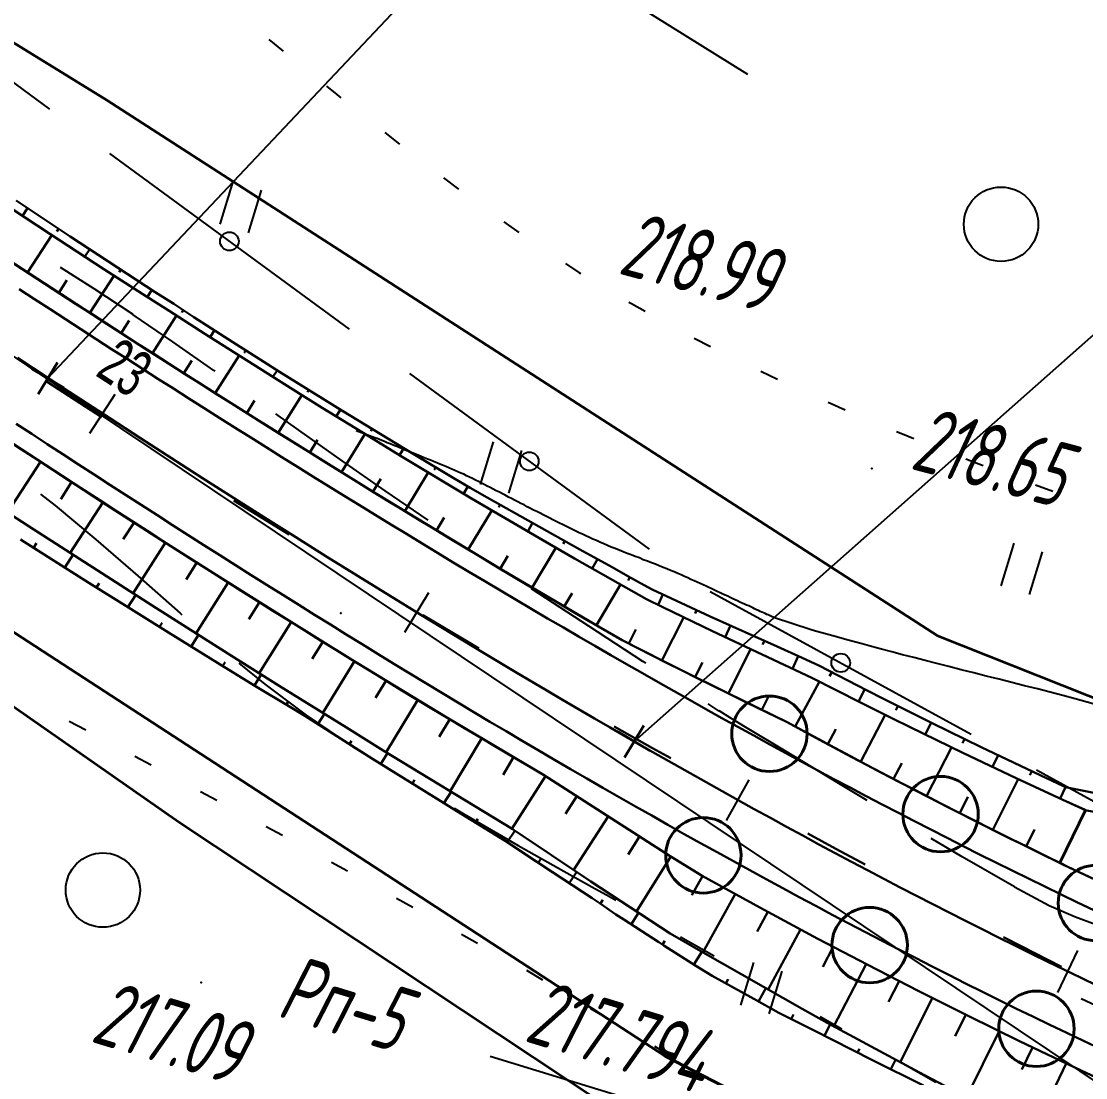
# Model space of a CAD drawing. Header units: millimetres. Extents: x -1799 to 6962, y -1020 to 4121.
# Drawn here: x 361.7 to 418.9, y 3144.7 to 3201.6 of the extents above; entities that cross this region are included whole.
import ezdxf
from ezdxf import colors
from ezdxf.entities.mleader import LeaderData, LeaderLine
from ezdxf.math import Vec2, Vec3

# ---------------------------------------------------------------- set-up
doc = ezdxf.new("R2010")
doc.units = ezdxf.units.MM
doc.linetypes.add('CONTI', pattern=[0])
doc.linetypes.add('STROT', pattern=[1.7, 0.5, -1.2])
for name, color, linetype, lineweight in [('10', 1, 'Continuous', 35), ('КОПИЯ_ОСЬ_13_ОТКОСЫ', 7, 'Continuous', 30), ('КОПИЯ_ОСЬ_ГРАНИЦЫ_ПОЛОС', 7, 'Continuous', 30), ('Огражд-перила', 1, 'ограждение2', 40), ('ОСЬ_ВЕРХ_ПОКРЫТИЯ_ГРАНИЦЫ_ПОЛОС', 7, 'Continuous', 30), ('ОСЬ_ВЕРХ_ПОКРЫТИЯ_ОСЬ', 1, 'Continuous', 30), ('Отметки', 5, 'Continuous', 30)]:
    doc.layers.add(name, color=color, linetype=linetype, lineweight=lineweight)
for name, color, linetype in [('_Ростелеком', 6, 'Continuous'), ('GOR_BDEFAULT', 212, 'CONTI'), ('NAD_MDEFAULT', 7, 'CONTI'), ('PI_OTDEFAULT', 172, 'CONTI'), ('PI_STDEFAULT', 6, 'CONTI'), ('PI_TTDEFAULT', 5, 'CONTI'), ('PLN_O', 7, 'CONTI'), ('SIT_LDEFAULT', 7, 'CONTI'), ('ZAPSKDEFAULT', 7, 'CONTI'), ('КОПИЯ_ОСЬ_ТАНГЕНСЫ', 1, 'Continuous'), ('ОСЬ_ВЕРХ_ПОКРЫТИЯ_ПИКЕТЫ', 1, 'Continuous'), ('ОСЬ_ВЕРХ_ПОКРЫТИЯ_РАЗБИВКА_КРИВ', 1, 'Continuous'), ('ОСЬ_ВЕРХ_ПОКРЫТИЯ_ТАНГЕНСЫ', 1, 'Continuous'), ('разметка', 7, 'Continuous')]:
    doc.layers.add(name, color=color, linetype=linetype)
doc.styles.add('eskd', font='spds.shx', dxfattribs={"width": 1.2, "oblique": 15})
doc.styles.get("Standard").update_dxf_attribs({"font": 'arial.ttf'})
doc.styles.add('STYLE1', font='romand.shx', dxfattribs={"width": 0.9})
doc.styles.add('ГОСТ', font='', dxfattribs={"oblique": 15, "height": 4})
doc.styles.get('ГОСТ').set_extended_font_data('GOST type A')
doc.linetypes.add('кабель_связи_проект.', pattern='A,10,-1,["/",STYLE1,S=3,R=0,X=0,Y=-1.5],-4.1', length=15.1)
doc.linetypes.add('ограждение2', pattern='A,0.25,-0.1,[132,ltypeshp.shx,S=0.1,R=0,X=-0.1,Y=0],-0.1,1', length=1.45)

# ---------------------------------------------------------------- blocks, each defined once
blk = doc.blocks.new('BL_2004')
at = {"color": 0}
blk.add_circle((0, 0), 2, dxfattribs=at)
blk = doc.blocks.new('BL_2011')
at = {"color": 0}
for p, q in [((0, 0), (0, 2.4)), ((1.6, 0), (1.6, 2.4))]:
    blk.add_line(p, q, dxfattribs=at)
blk = doc.blocks.new('7')
at = {"layer": 'Огражд-перила', "linetype": 'Continuous'}
blk.add_circle((0, 0), 2.027904030661224, dxfattribs=at)
blk = doc.blocks.new('_None')
blk = doc.blocks.new('Крест')
at = {"layer": 'Отметки'}
for points in [[(0, 1), (0, -1)], [(-1, 0), (1, 0)]]:
    blk.add_lwpolyline(points, dxfattribs=at)

msp = doc.modelspace()

# ---------------------------------------------------------------- linework, layer by layer
at = {"layer": '10'}
for points in [[(-360.3940356235744, 3343.983480735135), (-65.03403562370477, 3344.8734807348), (87.15596437670501, 3350.8734807348), (108.6359643766864, 3348.193480735098), (148.5759643766305, 3330.113480735024), (255.0959643766491, 3267.823480734986), (280.3259643766305, 3251.413480734837), (314.6459643764629, 3229.093480734539), (366.2559643763325, 3197.31348073521), (410.9159643764815, 3168.513480735396), (446.7359643763139, 3154.31348073521), (486.3459643766491, 3141.693480735098), (517.0159643765746, 3127.883480735508), (586.8459643766491, 3116.463480734651), (604.335964376407, 3112.893480735284), (723.3059643766119, 3088.593480734539), (842.1059643764256, 3064.31348073521), (1030.225964376537, 3025.883480735508), (1104.975964376537, 3010.613480735024)], [(1051.205964376519, 3001.583480734763), (974.5059643763325, 3016.913480734837), (912.2659643765746, 3029.913480734837), (802.7159643762952, 3052.773480735173), (731.245964376556, 3067.833480734763), (636.7759643763511, 3087.133480735508), (493.4559643765188, 3112.213480734651), (494.9859643763139, 3106.723480735359), (485.3159643763884, 3108.343480734539), (431.4659643762952, 3127.803480735433), (399.2859643765933, 3139.153480735061), (370.1459643764629, 3158.463480734651), (256.9559643765188, 3237.543480734726), (178.3259643766305, 3282.643480735284), (135.3159643763884, 3306.773480735173), (116.4659643762952, 3313.343480734539), (93.10596437642562, 3317.06348073521), (-267.6840356236116, 3313.81348073521), (-292.8940356235744, 3314.103480735247), (-344.7340356234254, 3319.753480734688)]]:
    msp.add_lwpolyline(points, dxfattribs=at)
at = {"layer": '_Ростелеком', "linetype": 'кабель_связи_проект.', "lineweight": 40, "ltscale": 0.25}
msp.add_lwpolyline([(-352.0277874414078, 3321.936123875354), (-297.633610854673, 3315.250894390431), (-195.8449323332079, 3318.278275068303), (-97.47882834381562, 3322.379782193725), (-4.691872364221126, 3324.984119039414), (27.73977681724682, 3325.193176728127), (61.86609928916187, 3322.861257936259), (98.78815718354053, 3316.912637230394), (116.5171747866352, 3313.688995851589), (135.6228131844637, 3307.069379623433), (148.0358726930663, 3301.674149566715), (187.1768598676226, 3282.715313869913), (226.0281582401458, 3259.144989557949), (267.5655902130038, 3231.163940126461), (320.962222384298, 3194.890487871518), (385.8027415436318, 3152.729664997582), (396.2818670327051, 3145.908782381018), (411.0999124810132, 3138.253396515188), (437.4320370437435, 3126.614063264255), (493.4811842029831, 3112.575521487196), (557.6835409831929, 3101.612633875956)], dxfattribs=at)
at = {"layer": 'GOR_BDEFAULT', "color": 212, "elevation": 218, "flags": 128}
msp.add_lwpolyline([(431.5117003764117, 3160.969216735487), (430.7317003764419, 3160.729210735683), (430.6017003764373, 3160.749215735507), (430.451700376414, 3160.76921173503), (430.3017003764489, 3160.799218735111), (430.131700376407, 3160.839211735328), (429.951700376414, 3160.889214735863), (429.7517003764024, 3160.949212734972), (429.5517003764489, 3161.01921173503), (429.3317003764187, 3161.089211735328), (429.1117003764466, 3161.169213734952), (428.8717003763977, 3161.259217735765), (428.6217003763977, 3161.359215734911), (428.3617003764466, 3161.45921473523), (428.091700376428, 3161.569214735565), (427.8117003764, 3161.689217735467), (427.521700376421, 3161.809212735307), (427.2217003764326, 3161.949212734972), (426.911700376435, 3162.079216734891), (426.591700376428, 3162.219216735487), (426.2617003764117, 3162.369217735169), (425.911700376435, 3162.51921173503), (425.5517003764489, 3162.679215735209), (425.1717003764443, 3162.839211735328), (424.771700376421, 3162.999215735507), (424.3517003764373, 3163.169213734952), (423.9217003764443, 3163.339211735328), (423.4617003764233, 3163.509217735765), (422.9917003764513, 3163.689217735467), (422.4917003764513, 3163.869217735169), (421.9617003764233, 3164.039216734854), (421.411700376435, 3164.219216735487), (420.841700376428, 3164.399216735189), (420.2417003764513, 3164.579216734891), (419.6217003763977, 3164.759217735765), (418.9917003764513, 3164.939217735467), (418.3317003764187, 3165.109215734911), (417.6717003764443, 3165.289216734854), (416.9917003764513, 3165.469216735487), (416.3117003764, 3165.649216735189), (415.6217003763977, 3165.819214735565), (414.9317003763954, 3165.999215735507), (414.2517003764024, 3166.169213734952), (413.5617003764, 3166.339211735328), (412.881700376407, 3166.509217735765), (412.2117003764233, 3166.679215735209), (411.5517003764489, 3166.849213735585), (410.9017003764257, 3167.009217735765), (410.271700376421, 3167.179215735209), (409.661700376435, 3167.339211735328), (409.0617003764, 3167.489212735009), (408.4817003764419, 3167.639214735863), (407.9217003764443, 3167.789216734854), (407.3917003764163, 3167.929215735209), (406.881700376407, 3168.069214735565), (406.3917003764163, 3168.199212734972), (405.9317003763954, 3168.329216734891), (405.5017003764024, 3168.449212734972), (405.1017003764373, 3168.559212735307), (404.7217003764326, 3168.669213734952), (404.381700376407, 3168.759217735765), (404.0817003764187, 3168.849213735585), (402.1717003764443, 3169.469216735487), (402.1117003764466, 3169.499215735507), (402.0417003764396, 3169.529213735287), (401.9717003764326, 3169.559212735307), (401.9017003764257, 3169.589211735328), (401.8317003764187, 3169.629212735606), (401.7517003764024, 3169.659211734695), (401.661700376435, 3169.699212734972), (401.5817003764187, 3169.739212735009), (401.4917003764513, 3169.779213735287), (401.4017003764257, 3169.819214735565), (401.3017003764489, 3169.869217735169), (401.201700376414, 3169.909211734695), (401.1017003764373, 3169.95921473523), (401.0017003764024, 3170.009217735765), (400.8917003764163, 3170.059212735307), (400.7817003764303, 3170.109215734911), (400.661700376435, 3170.159211734695), (400.5517003764489, 3170.20921473523), (400.4317003763954, 3170.26921173503), (400.3117003764, 3170.319214735565), (400.1817003763954, 3170.379212735606), (400.0517003764489, 3170.439217735467), (399.9217003764443, 3170.499215735507), (399.7917003764396, 3170.559212735307), (399.661700376435, 3170.629212735606), (399.521700376421, 3170.689217735467), (399.381700376407, 3170.749215735507), (399.2417003764513, 3170.819214735565), (399.091700376428, 3170.889214735863), (398.9417003764047, 3170.95921473523), (398.8017003764489, 3171.029213735287), (398.6417003764163, 3171.099213735585), (398.4917003764513, 3171.169213734952), (398.3317003764187, 3171.239212735009), (398.1717003764443, 3171.319214735565), (398.0117003764117, 3171.389214735863), (397.841700376428, 3171.469216735487), (397.6717003764443, 3171.539216734854), (397.5017003764024, 3171.619217735169), (397.3217003764094, 3171.699212734972), (397.1417003764163, 3171.779213735287), (396.9617003764233, 3171.859215734911), (396.771700376421, 3171.939217735467), (396.5817003764187, 3172.01921173503), (396.381700376407, 3172.099213735585), (396.1817003763954, 3172.179215735209), (395.9717003764326, 3172.26921173503), (395.7617003764117, 3172.349213735585), (395.5517003764489, 3172.429215735209), (395.3317003764187, 3172.51921173503), (395.1117003764466, 3172.599213735585), (394.9017003764257, 3172.689217735467), (394.6817003763954, 3172.76921173503), (394.4617003764233, 3172.859215734911), (394.2417003764513, 3172.939217735467), (394.021700376421, 3173.029213735287), (393.8117003764, 3173.109215734911), (393.6017003764373, 3173.199212734972), (393.3917003764163, 3173.279213735287), (393.1817003763954, 3173.369217735169), (392.9817003764419, 3173.449212734972), (392.7817003764303, 3173.539216734854), (392.591700376428, 3173.629212735606), (392.3917003764163, 3173.70921473523), (392.2117003764233, 3173.799218735111), (392.021700376421, 3173.879212735606), (391.841700376428, 3173.969216735487), (391.661700376435, 3174.049218735111), (391.4817003764419, 3174.139214735863), (391.3017003764489, 3174.229210735683), (391.1217003763977, 3174.309212735307), (390.951700376414, 3174.399216735189), (390.771700376421, 3174.489212735009), (390.6017003764373, 3174.569214735565), (390.4317003763954, 3174.659211734695), (390.2517003764024, 3174.749215735507), (390.0817003764187, 3174.829216734891), (389.911700376435, 3174.919213734952), (389.7317003764419, 3175.009217735765), (389.5617003764, 3175.099213735585), (389.3917003764163, 3175.189217735467), (389.2117003764233, 3175.26921173503), (389.0417003764396, 3175.359215734911), (388.8717003763977, 3175.449212734972), (388.701700376414, 3175.539216734854), (388.5317003764303, 3175.619217735169), (388.3617003764466, 3175.70921473523), (388.1917003764047, 3175.799218735111), (388.0317003764303, 3175.889214735863), (387.8617003764466, 3175.969216735487), (387.6917003764047, 3176.059212735307), (387.5317003764303, 3176.139214735863), (387.3717003763977, 3176.229210735683), (387.201700376414, 3176.309212735307), (387.0417003764396, 3176.399216735189), (386.881700376407, 3176.479210735683), (386.7217003764326, 3176.559212735307), (386.5617003764, 3176.639214735863), (386.4017003764257, 3176.719216735487), (386.2417003764513, 3176.799218735111), (386.0817003764187, 3176.879212735606), (385.9217003764443, 3176.95921473523), (385.771700376421, 3177.039216734854), (385.6117003764466, 3177.109215734911), (385.451700376414, 3177.189217735467), (385.2917003764396, 3177.259217735765), (385.131700376407, 3177.329216734891), (384.9717003764326, 3177.399216735189), (384.8117003764, 3177.469216735487), (384.6517003764257, 3177.539216734854), (384.4917003764513, 3177.609215734911), (384.3217003764094, 3177.679215735209), (384.161700376435, 3177.739212735009), (384.0017003764024, 3177.809212735307), (383.8317003764187, 3177.879212735606), (383.6717003764443, 3177.949212734972), (383.5017003764024, 3178.009217735765), (383.3317003764187, 3178.079216734891), (383.161700376435, 3178.149216735189), (383.0017003764024, 3178.219216735487), (382.8217003764094, 3178.289216734854), (382.6517003764257, 3178.359215734911), (382.4817003764419, 3178.419213734952), (382.3117003764, 3178.489212735009), (382.1417003764163, 3178.559212735307), (381.9817003764419, 3178.629212735606), (381.8117003764, 3178.699212734972), (381.6517003764257, 3178.759217735765), (381.4917003764513, 3178.829216734891), (381.341700376428, 3178.889214735863), (381.1917003764047, 3178.949212734972), (381.0517003764489, 3179.009217735765), (380.9217003764443, 3179.059212735307), (380.7917003764396, 3179.109215734911), (380.6717003764443, 3179.159211734695), (379.6717003764443, 3179.529213735287)], dxfattribs=at)
at = {"layer": 'NAD_MDEFAULT', "color": 0}
msp.add_line((386.8820173764343, 3145.902226735291), (404.4541173764246, 3140.529896735598), dxfattribs=at)
at = {"layer": 'PI_STDEFAULT', "color": 6}
msp.add_point((378.8517003764373, 3169.719216735487, 218.067), dxfattribs=at)
at = {"layer": 'PI_TTDEFAULT', "color": 5}
for p in [(391.701700376414, 3188.009217735765, 218.992), (407.411700376435, 3177.509217735765, 218.652), (371.3317003764187, 3149.859215734911, 217.087)]:
    msp.add_point(p, dxfattribs=at)
at = {"layer": 'PLN_O'}
for p, q in [((357.5317003764303, 3200.95921473523), (363.1817003763954, 3196.819214735565)), ((366.4017003764257, 3194.449212734972), (379.3017003764489, 3184.989212735009)), ((382.5317003764303, 3182.619217735169), (395.4317003763954, 3173.159211734695)), ((398.7117003764233, 3170.889214735863), (412.7517003764024, 3163.20921473523)), ((416.2617003764117, 3161.289216734854), (426.8217003764094, 3155.509217735765))]:
    msp.add_line(p, q, dxfattribs=at)
for centre in [(372.8517003764373, 3189.719216735487), (388.9817003764419, 3177.889214735863), (405.7317003764419, 3167.049218735111)]:
    msp.add_circle(centre, 0.5, dxfattribs=at)
at = {"layer": 'SIT_LDEFAULT', "color": 7}
for p, q in [((374.9717003764326, 3200.579216734891), (375.7517003764024, 3199.949212734972)), ((378.0817003764187, 3198.059212735307), (378.6217003763977, 3197.619217735169)), ((378.6217003763977, 3197.619217735169), (378.8517003764373, 3197.429215735209)), ((381.2117003764233, 3195.569214735565), (381.9917003764513, 3194.949212734972)), ((384.3717003763977, 3193.129212735606), (385.1717003764443, 3192.529213735287)), ((387.6117003764466, 3190.76921173503), (388.4217003764443, 3190.189217735467)), ((365.5717003764094, 3187.169213734952), (363.771700376421, 3188.319214735565)), ((390.9217003764443, 3188.51921173503), (391.701700376414, 3188.009217735765)), ((391.701700376414, 3188.009217735765), (391.7517003764024, 3187.979210735683)), ((367.6717003764443, 3185.779213735287), (365.5717003764094, 3187.169213734952)), ((394.3317003764187, 3186.449212734972), (394.4717003764326, 3186.369217735169)), ((394.4717003764326, 3186.369217735169), (395.2117003764233, 3185.969216735487)), ((369.8017003764489, 3184.309212735307), (367.6717003764443, 3185.76921173503)), ((372.0117003764117, 3182.779213735287), (369.8017003764489, 3184.319214735565)), ((397.841700376428, 3184.51921173503), (398.7317003764419, 3184.059212735307)), ((372.0817003764187, 3182.739212735009), (372.0117003764117, 3182.789216734854)), ((401.4317003763954, 3182.739212735009), (402.3317003764187, 3182.309212735307)), ((405.0617003764, 3181.069214735565), (405.9717003764326, 3180.659211734695)), ((376.591700376428, 3179.559212735307), (375.3517003764373, 3180.439217735467)), ((378.911700376435, 3177.919213734952), (376.591700376428, 3179.559212735307)), ((408.7317003764419, 3179.489212735009), (409.0517003764489, 3179.359215734911)), ((409.0517003764489, 3179.359215734911), (409.661700376435, 3179.119217735169)), ((381.2317003764419, 3176.309212735307), (378.911700376435, 3177.919213734952)), ((412.451700376414, 3178.01921173503), (413.3917003764163, 3177.669213734952)), ((383.5417003764396, 3174.729210735683), (381.2317003764419, 3176.309212735307)), ((416.201700376414, 3176.629212735606), (417.1417003764163, 3176.289216734854)), ((362.6917003764047, 3176.119217735169), (363.4817003764419, 3175.509217735765)), ((363.4817003764419, 3175.509217735765), (365.6717003764443, 3173.679215735209)), ((365.6717003764443, 3173.679215735209), (367.9217003764443, 3171.729210735683)), ((367.9217003764443, 3171.729210735683), (370.201700376414, 3169.729210735683)), ((392.1917003764047, 3169.01921173503), (389.1017003764373, 3171.029213735287)), ((370.201700376414, 3169.729210735683), (370.3017003764489, 3169.639214735863)), ((395.091700376428, 3167.129212735606), (392.1917003764047, 3169.01921173503)), ((373.3517003764373, 3167.039216734854), (374.7517003764024, 3165.899216735189)), ((395.2517003764024, 3167.029213735287), (395.091700376428, 3167.129212735606)), ((374.7517003764024, 3165.899216735189), (376.9717003764326, 3164.229210735683)), ((399.201700376414, 3164.45921473523), (398.6017003764373, 3164.849213735585)), ((376.9717003764326, 3164.229210735683), (379.4717003764326, 3162.549218735111)), ((399.8217003764094, 3164.069214735565), (399.201700376414, 3164.469216735487)), ((364.2417003764513, 3163.919213734952), (365.1217003763977, 3163.449212734972)), ((400.6117003764466, 3163.589211735328), (399.8217003764094, 3164.069214735565)), ((402.701700376414, 3162.329216734891), (400.6117003764466, 3163.589211735328)), ((379.4717003764326, 3162.549218735111), (381.5017003764024, 3161.289216734854)), ((367.771700376421, 3162.039216734854), (368.6517003764257, 3161.569214735565)), ((405.631700376407, 3160.559212735307), (402.701700376414, 3162.329216734891)), ((371.3017003764489, 3160.139214735863), (372.1817003763954, 3159.669213734952)), ((407.1517003764257, 3159.649216735189), (405.631700376407, 3160.559212735307)), ((384.9417003764047, 3159.229210735683), (385.4817003764419, 3158.909211734695)), ((385.4817003764419, 3158.909211734695), (388.381700376407, 3157.229210735683)), ((374.8217003764094, 3158.249215735507), (375.701700376414, 3157.779213735287)), ((412.2617003764117, 3156.619217735169), (410.591700376428, 3157.609215734911)), ((388.381700376407, 3157.229210735683), (390.8317003764187, 3155.849213735585)), ((378.341700376428, 3156.339211735328), (379.2117003764233, 3155.859215734911)), ((415.0717003764094, 3154.999215735507), (412.2617003764117, 3156.619217735169)), ((390.8317003764187, 3155.849213735585), (392.5117003764117, 3154.909211734695)), ((416.9417003764047, 3153.989212735009), (415.0717003764094, 3154.989212735009)), ((381.841700376428, 3154.399216735189), (382.7117003764233, 3153.919213734952)), ((392.5117003764117, 3154.909211734695), (393.1417003764163, 3154.569214735565)), ((393.1417003764163, 3154.569214735565), (393.631700376407, 3154.289216734854)), ((418.3617003764466, 3153.369217735169), (416.9417003764047, 3153.989212735009)), ((419.4217003764443, 3152.989212735009), (418.3617003764466, 3153.369217735169)), ((385.3317003764187, 3152.45921473523), (386.201700376414, 3151.979210735683)), ((397.1117003764466, 3152.319214735565), (398.9217003764443, 3151.289216734854)), ((388.8317003764187, 3150.51921173503), (389.6917003764047, 3150.009217735765)), ((392.271700376421, 3148.469216735487), (393.131700376407, 3147.95921473523)), ((404.6217003763977, 3148.039216734854), (405.7917003764396, 3147.369217735169)), ((395.7117003764233, 3146.429215735209), (396.5717003764094, 3145.919213734952)), ((409.271700376421, 3145.399216735189), (410.8517003764373, 3144.499215735507))]:
    msp.add_line(p, q, dxfattribs=at)
at = {"layer": 'КОПИЯ_ОСЬ_13_ОТКОСЫ'}
msp.add_line((417.525533469141, 3156.290404876147), (418.9055699351102, 3159.122370983859), dxfattribs=at)
for points in [[(242.0247190635801, 3258.570442803589), (349.8722532432676, 3186.327217705933), (356.1325071495176, 3182.168160088745), (360.3207395713926, 3179.409554131714), (363.8502805870176, 3177.104378350464), (366.2098997276426, 3175.575020440308), (369.1676633995176, 3173.672859795776), (372.1349485557676, 3171.782539971558), (375.7543333213926, 3169.505623467651), (379.3869016807676, 3167.250008233276), (384.5494993370176, 3164.108894952026), (389.7523801963926, 3161.024422295776), (394.8510130088926, 3157.742989190308), (396.5624387901426, 3156.663826592651), (398.2799680870176, 3155.592415459839), (401.3856809776426, 3153.89057219812), (404.5065305870176, 3152.216866143433), (407.1974485557676, 3150.805000909058), (409.9003294151426, 3149.416390069214), (412.6183469932676, 3148.050606377808), (415.3488157432676, 3146.710152276245), (418.6686399620176, 3145.125191338745), (422.0065305870176, 3143.578194268433)], [(240.3343621264303, 3256.047322677833), (331.0040398608053, 3195.00993864463), (339.2824822436178, 3189.40007536338), (345.2385369311178, 3185.341603683692), (351.7843132983053, 3181.055867599708), (355.5749627123678, 3178.591725754005), (362.0847283373678, 3174.388966964942), (368.7038689623678, 3170.140950607521), (372.9646111498678, 3167.429616379005), (375.5341912279928, 3165.817525314552), (379.1425896654928, 3163.570332931739), (381.1248894701803, 3162.345784591896), (388.0562859545553, 3158.122792648536), (392.2970086108053, 3155.28825895713), (396.5604363451803, 3152.487813400489), (398.3280144701803, 3151.466634201271), (403.6632195483053, 3148.441701339942), (405.0062371264303, 3147.697560714942), (409.9654656420553, 3145.017812179786), (411.3277703295553, 3144.301198410255), (414.2474480639303, 3142.791768478614), (416.4135857592428, 3140.636037277442), (420.3434322625199, 3136.489652616357), (420.3434322625199, 3136.489652616357)], [(240.3344114463926, 3256.04731047937), (331.0040891807676, 3195.009956963745), (339.2824094932676, 3189.400093682495), (345.2384641807676, 3185.341622002808), (351.7843626182676, 3181.055855401245), (355.5748899620176, 3178.59174407312), (362.0846555870176, 3174.388985284058), (368.7037962120176, 3170.140938409058), (372.9645383995176, 3167.429573662964), (375.5341184776426, 3165.817513116089), (379.1427610557676, 3163.570320733276), (381.1249387901426, 3162.345772393433), (388.0563352745176, 3158.122749932495), (392.2970579307676, 3155.288277276245), (396.5604856651426, 3152.487801202026), (398.3280637901426, 3151.466622002808), (403.6632688682676, 3148.441658623901), (405.0062864463926, 3147.697579034058), (409.9655149620176, 3145.017830498901), (411.3278196495176, 3144.301155694214), (414.2474973838926, 3142.791756280151), (416.4135130088926, 3140.636055596558), (416.4153530035201, 3140.634278523189)], [(357.7714424303067, 3193.677801121411), (363.1862373521817, 3190.128118504223), (366.1054268053067, 3188.229986180005), (368.1945381334317, 3186.883977879223), (369.6173896959317, 3185.973333347973), (371.5387764146817, 3184.738470066723), (376.1496162584317, 3181.820440281567), (377.8322334459317, 3180.77222250813), (380.3629951646817, 3179.214727390942), (382.0529365709317, 3178.18335532063), (385.8664131334317, 3175.893438328442), (389.7038154771817, 3173.644475926098), (391.4154853990567, 3172.661260594067), (395.2819404771817, 3170.483831394848), (396.1674385240567, 3170.047307957348), (398.8278389146817, 3168.757268894848), (401.4994697740567, 3167.491094578442), (404.1825752428067, 3166.248968113598), (405.4916572740567, 3165.577276219067), (406.8031807115567, 3164.911931980786), (408.5565986803067, 3164.036931980786), (409.4347725084317, 3163.603216160473), (412.2934150865567, 3162.215032566723), (415.1642646959317, 3160.85181235188), (417.6698799303067, 3159.689092625317), (418.8837151987045, 3159.138000101236)], [(357.7714828416738, 3193.677830136766), (363.1861556932363, 3190.128117002), (366.1053451463613, 3188.229954160203), (368.1945785447988, 3186.883976377), (369.6173080369863, 3185.973362363328), (371.5388168260488, 3184.738499082078), (376.1496566697988, 3181.820408261766), (377.8322738572988, 3180.772221005906), (380.3630355760488, 3179.214756406297), (382.0529769822988, 3178.183353818406), (385.8663314744863, 3175.893467343797), (389.7038558885488, 3173.644474423875), (391.4155258104238, 3172.661289609422), (395.2818588182363, 3170.483829892625), (396.1674789354238, 3170.047275937547), (398.8277572557363, 3168.757236875047), (401.4995101854238, 3167.491093076219), (404.1824935838613, 3166.248936093797), (405.4916976854238, 3165.577274716844), (406.8032211229238, 3164.911899960985), (408.5566390916738, 3164.036899960985), (409.4346908494863, 3163.603184140672), (412.2935775682363, 3162.2150310645), (415.1643051072988, 3160.851810849656), (417.6697982713613, 3159.689060605516), (418.9273666307363, 3159.118168271531)], [(361.3779281541738, 3191.905399716844), (364.2824691697988, 3189.983341611375), (368.8574203416738, 3186.99075738286), (369.8636459276113, 3186.352299130906), (370.9449447557363, 3185.647800839891), (373.0277084276113, 3184.300358212938), (374.6983627244863, 3183.231327451219), (375.5374740526113, 3182.703617490281), (378.9072250291738, 3180.622898496141), (382.2884506151113, 3178.560978330125), (383.9810775682363, 3177.538700498094), (384.8863510057363, 3176.998997128953), (385.7965072557363, 3176.467411435594), (386.7114242479238, 3175.944065488328), (391.7036117479238, 3173.143833554735), (393.4299301072988, 3172.192356503953), (394.2890609666738, 3171.710880673875), (395.1503890916738, 3171.233951962938), (395.5841049119863, 3171.000950253953), (398.7176498338613, 3169.551273740281), (402.3153060838613, 3167.933109677781), (403.6544174119863, 3167.316715634813), (404.5487045213613, 3166.910282529344), (407.1572250291738, 3165.562870419969), (408.0280746385488, 3165.117985166063), (410.6474594041738, 3163.80569878911), (413.2791732713613, 3162.518284238328), (416.7994369432363, 3160.843235410203), (417.6820053026113, 3160.43216363286), (417.8113458517855, 3160.372732248542)], [(361.9998763963613, 3191.493778623094), (361.7285140916738, 3191.083713925828)], [(361.9972725084317, 3188.042058933911), (363.3026924303067, 3190.052373875317)], [(363.6678451463613, 3190.390079892625), (363.5773910447988, 3190.253391660203)], [(360.1933174303067, 3189.213445652661), (364.7919502428067, 3186.227239597973), (368.3100166490567, 3183.962957371411), (371.9196357896817, 3181.662176121411), (374.0221748521817, 3180.333562840161), (380.3502998521817, 3176.391546238598), (383.9523506334317, 3174.194829930005), (387.5675850084317, 3172.019597996411), (392.6960029771817, 3169.005071629223), (393.9828682115567, 3168.261663426098), (396.1950264146817, 3167.140813816723), (400.6325264146817, 3164.938543308911), (402.8588447740567, 3163.859075535473), (404.5949287584317, 3162.917974461255), (406.3358955553067, 3161.98706625813), (410.2670478990567, 3159.926397312817), (412.0216865709317, 3159.027349461255), (412.9003486803067, 3158.581548680005), (414.6615791490567, 3157.698431004223), (415.5439033678067, 3157.260686863598), (416.8695869615567, 3156.610052097973), (417.525533469141, 3156.290404876147)], [(365.3393539354238, 3189.291996396531), (365.0805648729238, 3188.896305478563)], [(367.0130599901113, 3188.197147763719), (366.9268783494863, 3188.065250791063)], [(363.6745186021817, 3186.952825535473), (364.1098213365567, 3187.622930515942)], [(365.3534736803067, 3185.865850437817), (366.6493721178067, 3187.879461277661)], [(368.6868881151113, 3187.102329648485), (368.4409164354238, 3186.726353085985)], [(370.3701156541738, 3186.022343076219), (370.2883285447988, 3185.896854794969)], [(367.0351143053067, 3184.78345297688), (367.4672432115567, 3185.454656590161)], [(368.7182197740567, 3183.70288657063), (370.0060615709317, 3185.723455418286)], [(372.0480941697988, 3184.93411675786), (371.8104232713613, 3184.566624082078)], [(373.7296127244863, 3183.851231015672), (373.6509994432363, 3183.728336728563)], [(370.4047432115567, 3182.627874363598), (370.8339424303067, 3183.301397312817)], [(372.0915107896817, 3181.553533543286), (373.3712959459317, 3183.578741062817)], [(375.4178451463613, 3182.778873837938), (375.1950668260488, 3182.424595273485)], [(375.4789619615567, 3179.426153172192), (376.7409248521817, 3181.452032078442)], [(377.1174301072988, 3181.724766171922), (377.0441879197988, 3181.606083310594)], [(373.7824287584317, 3180.485174168286), (374.2089424303067, 3181.160222996411)], [(378.8205551072988, 3180.676121152391), (378.5924056932363, 3180.304447568406)], [(380.5264877244863, 3179.632236875047), (380.4508041307363, 3179.508121884813)], [(377.1764717271817, 3178.368658055005), (377.5971260240567, 3179.043951023755)], [(378.8739814928067, 3177.311223972973), (380.1440010240567, 3179.349615086255)], [(382.2353500291738, 3178.593143857469), (382.0047592088613, 3178.212772763719)], [(362.6915891807676, 3177.861153252808), (360.9166868370176, 3175.143135674683)], [(383.9472640916738, 3177.559086240281), (383.8706039354238, 3177.43216363286)], [(364.3673704307676, 3176.769295342651), (363.7787473838926, 3175.86127532312)], [(380.5724678209317, 3176.255193699536), (380.9911689928067, 3176.937566746411)], [(382.2787666490567, 3175.211797703442), (383.5414619615567, 3177.28296469563)], [(385.6689437791738, 3176.541294492235), (385.4400619432363, 3176.146641171922)], [(366.0455930870176, 3175.681526787964), (364.2904661338926, 3172.973396905151)], [(385.7001533678067, 3173.139532078442), (386.9662666490567, 3175.243230808911)], [(387.4078353807363, 3175.553379453172), (387.3334945604238, 3175.420780576219)], [(367.7274778526426, 3174.59906829187), (367.1454466026426, 3173.69428313562)], [(383.9879951646817, 3174.173223484692), (384.4069404771817, 3174.864812840161)], [(389.1522201463613, 3174.574985898485), (388.8939193651113, 3174.114567197313)], [(361.6208611498678, 3173.675527023536), (365.2905388842428, 3171.362050461036), (367.4282341967428, 3170.019246505958), (369.5703240404928, 3168.680135177833), (372.5791131029928, 3166.815572189552), (374.3078728686178, 3165.762288498146), (376.0433465014303, 3164.718038009864), (376.9124871264303, 3164.197377609474), (380.5562859545553, 3161.891194748146), (384.2150994311178, 3159.608754562599), (385.0804558764303, 3159.075887130958), (387.6832390795553, 3157.484792160255), (389.3803826342428, 3156.354237961036), (390.2308465014303, 3155.790547775489), (392.3647576342428, 3154.389638351661), (392.7926140795553, 3154.110616134864), (393.6341668139303, 3153.525990890724), (394.0597039233053, 3153.241750168067), (395.9541131029928, 3152.025868820411), (396.2110711108053, 3151.85710661338), (397.9420281420553, 3150.761342453224), (398.8133660326803, 3150.222157882911), (401.0507927904928, 3148.978475021583), (402.3972283373678, 3148.237386154396), (404.2249871264303, 3147.307881759864), (407.4321404467428, 3145.692403244239), (410.1894646654928, 3144.317861007911)], [(362.3155632983053, 3173.237569259864), (362.4682732592428, 3173.479817795021)], [(369.4103391807676, 3173.518257744995), (367.6781614463926, 3170.799202569214)], [(390.8964828416738, 3173.596561826219), (390.8104232713613, 3173.443088925828)], [(364.0073357592428, 3172.170979904396), (364.4491082201803, 3172.871602462989)], [(387.4152412584317, 3172.110662449536), (387.8351631334317, 3172.813055027661)], [(389.1388740709317, 3171.096014012036), (390.4013252428067, 3173.24390219563)], [(371.0971067588926, 3172.443733819214), (370.5197141807676, 3171.537361748901)], [(392.6447738572988, 3172.625126279344), (392.3687728807363, 3172.124424375047)], [(394.3928207322988, 3171.653446591844), (394.3005355760488, 3171.486729062547)], [(365.6994744311178, 3171.104848312599), (365.8464470873678, 3171.33855192588)], [(372.7850950401426, 3171.371285088745), (371.0604856651426, 3168.641243584839)], [(392.5871162584317, 3169.069036472973), (393.8820381334317, 3171.272100437817)], [(367.3932000170553, 3170.041219162208), (367.8142205248678, 3170.711903976661)], [(390.8629951646817, 3170.082525242505), (391.2838936021817, 3170.798467625317)], [(396.1652816697988, 3170.729008115281), (395.9071029588613, 3170.175632871141)], [(374.4774778526426, 3170.305428155151), (373.9052122276426, 3169.393868096558)], [(397.9802230760488, 3169.888767636766), (397.8953842088613, 3169.70380059575)], [(396.1127510240567, 3167.182500828442), (397.2873115709317, 3169.500677097973)], [(369.0891228686178, 3168.980977462989), (369.2290154467428, 3169.204793380958)], [(376.1727903526426, 3169.244270928589), (374.4562376182676, 3166.493782647339)], [(394.3285713365567, 3168.086492527661), (394.7135811021817, 3168.846319187817)], [(399.8004135057363, 3169.059788144578), (399.5152572557363, 3168.428623593797)], [(370.7879754076803, 3167.925588058692), (371.1831170092428, 3168.563252853614)], [(377.8710325401426, 3168.187752373901), (377.3012083213926, 3167.269356377808)], [(401.6256088182363, 3168.242069638719), (401.5318588182363, 3168.031101621141)], [(399.6952705553067, 3165.403631199536), (400.8764228990567, 3167.783697117505)], [(372.4879265795553, 3166.872060226661), (372.6196404467428, 3167.084615158302)], [(379.5726926963926, 3167.137032159058), (377.8807981651426, 3164.356209405151)], [(397.9037666490567, 3166.29273032063), (398.2890205553067, 3167.068670262036)], [(403.4455551072988, 3167.412846005906), (403.1320785447988, 3166.731785214891)], [(374.1954461108053, 3165.83073942588), (374.5599480639303, 3166.428792404396)], [(405.2486556932363, 3166.548771298875), (405.1339095994863, 3166.326725400438)], [(381.2811887901426, 3166.097420342651), (380.7172239463926, 3165.170479424683)], [(403.2804756334317, 3163.630498875317), (404.5871162584317, 3166.041326512036)], [(401.4906807115567, 3164.522405613598), (401.8771553209317, 3165.319341648755)], [(407.0255111619863, 3165.63089410161), (406.6850570604238, 3164.971805966844)], [(375.9088250170553, 3164.79900114463), (376.0291863451803, 3164.999013351661)], [(382.9899290245176, 3165.057869561401), (381.2816770713926, 3162.250313409058)], [(408.8081039354238, 3164.723972714891), (408.6968978807363, 3164.503086484422)], [(377.6125603686178, 3163.751759933692), (377.9638787279928, 3164.304433273536)], [(406.8058662584317, 3161.740728367505), (408.1227607896817, 3164.253423680005)], [(384.6994016807676, 3164.020027764526), (384.1408079307676, 3163.077705987183)], [(410.5974105760488, 3163.830509580125), (410.2799056932363, 3163.189548886766)], [(386.4198606651426, 3163.000069268433), (384.7299192588926, 3160.149422295776)], [(405.0399971178067, 3162.67993735188), (405.4711494615567, 3163.486028660473)], [(379.3020134936178, 3162.681355880958), (379.4184685717428, 3162.865926193458)], [(410.3490791490567, 3159.884466160473), (411.6916084459317, 3162.504705418286)], [(412.3924545213613, 3162.948612607469), (412.2880844041738, 3162.734287656297)], [(380.9946404467428, 3161.616017746192), (381.3618279467428, 3162.201466964942)], [(388.1403196495176, 3161.980110772339), (387.5768430870176, 3161.029915459839)], [(414.1951888963613, 3162.082432187547), (413.8946517869863, 3161.450962460985)], [(408.5771064928067, 3160.812200535473), (409.0163154771817, 3161.649785984692)], [(382.6904412279928, 3160.55583708213), (382.8122673998678, 3160.751332687599)], [(389.8583372276426, 3160.956246026245), (388.0407102745176, 3158.132210381714)], [(413.9152412584317, 3158.072759617505), (415.2812080553067, 3160.797002781567)], [(416.0010970994863, 3161.223087705125), (415.9009994432363, 3161.012607968797)], [(384.3897820483053, 3159.50114958213), (384.7728386889303, 3160.12321989463)], [(417.8112777635488, 3160.37274590825), (417.5272201463613, 3159.754551328172)], [(391.5399778526426, 3159.873848565308), (390.9342649620176, 3158.932503350464)], [(412.1291084459317, 3158.972845066723), (412.5732002428067, 3159.848089207348)], [(417.5016670396817, 3156.301946629223), (418.8825264146817, 3159.135381687817)], [(386.0948601733053, 3158.455769943458), (386.2218132983053, 3158.663533615333)], [(393.2218626182676, 3158.79145110437), (391.3651731651426, 3155.906807549683)], [(387.7983513842428, 3157.408101486427), (388.2067986498678, 3158.021260666114)], [(415.7055244615567, 3157.181341160473), (416.1530342271817, 3158.093328465161)], [(394.9039915245176, 3157.709541924683), (394.2938841026426, 3156.742317803589)], [(389.4630242358053, 3156.299458908302), (389.5986443529928, 3156.504170822364)], [(396.5958860557676, 3156.642952569214), (394.7443235557676, 3153.67475188562)], [(417.525533469141, 3156.290404876147), (417.7543525865567, 3156.178899754223), (419.0844307115567, 3155.538885105786), (422.6435127428067, 3153.863347996411), (424.9035225084317, 3152.810552586255), (427.1723213365567, 3151.776922215161), (429.4499092271817, 3150.762517918286), (431.7360420396817, 3149.767400730786), (434.0302314928067, 3148.791570652661), (436.3329658678067, 3147.83521078938), (438.6432686021817, 3146.898382176098), (440.9616279771817, 3145.981084812817), (443.1664621770997, 3145.130205787172)], [(391.1327019701803, 3155.198476242286), (391.5271111498678, 3155.799245285255)], [(398.2931516807676, 3155.585152276245), (397.7282102745176, 3154.565010674683)], [(400.0451048057676, 3154.620674737183), (398.3214719932676, 3151.470406182495)], [(392.8051873217428, 3154.101888107521), (392.9419060717428, 3154.298634933692)], [(394.4627800951803, 3152.98308317588), (394.8585320483053, 3153.599812912208)], [(401.8021848838926, 3153.665108330933), (401.2328489463926, 3152.612129815308)], [(403.5639036338926, 3152.718575127808), (401.8341673057676, 3149.478829034058)], [(396.1445427904928, 3151.900777267677), (396.2786980639303, 3152.104970382911)], [(405.3307493370176, 3151.781319268433), (404.7601926963926, 3150.69818938562)], [(397.8337517748678, 3150.829915451271), (398.2612420092428, 3151.505238937599)], [(407.1029661338926, 3150.854195244995), (405.3627317588926, 3147.505013116089)], [(399.5538445483053, 3149.810597824317), (399.6832390795553, 3150.043446945411)], [(408.8803098838926, 3149.937080987183), (408.3065794151426, 3148.817391045776)], [(401.3025017748678, 3148.839925216896), (401.6969109545553, 3149.556569504005)], [(410.6627805870176, 3149.030098565308), (408.9213255088926, 3145.582039483276)], [(403.0660515795553, 3147.897237228614), (403.1897088061178, 3148.14030973838)], [(412.4506223838926, 3148.133919366089), (411.8771360557676, 3146.981026299683)], [(404.8499871264303, 3146.993031906349), (405.1623650561178, 3147.613210129005)], [(414.2440794151426, 3147.248665459839), (412.5028684776426, 3143.693733819214)], [(406.6362420092428, 3146.093312668067), (406.7403679858053, 3146.300038742286)], [(416.0431516807676, 3146.374825127808), (415.4706419151426, 3145.185921319214)], [(408.4244500170553, 3145.197713302833), (408.6807976733053, 3145.711965011817)], [(417.8478391807676, 3145.512764580933), (415.8178098838926, 3141.22895110437)]]:
    msp.add_lwpolyline(points, dxfattribs=at)
at = {"layer": 'КОПИЯ_ОСЬ_13_ОТКОСЫ', "ltscale": 7}
for points in [[(417.8112777635488, 3160.37274590825), (428.6720180046195, 3158.193928328727)], [(428.3353665742998, 3157.304172286217), (418.8825264146817, 3159.135381687817)]]:
    msp.add_lwpolyline(points, dxfattribs=at)
at = {"layer": 'КОПИЯ_ОСЬ_ГРАНИЦЫ_ПОЛОС'}
for points in [[(361.272165529439, 3188.510800880765), (362.0988051257827, 3187.973135707353), (362.9257056576407, 3187.436155495619), (363.7528855953224, 3186.899890575011), (364.5803633305859, 3186.36437129454), (365.408157173466, 3185.82962804233), (366.2362853491304, 3185.295691233513), (367.0647659942424, 3184.762591315818), (367.8936171538171, 3184.230358785403), (368.350814105137, 3183.937410205056)], [(360.830043139149, 3179.075778629084), (361.6692239556669, 3178.526598014322), (362.5090290547323, 3177.978101906751), (363.3494781451682, 3177.430322076579), (363.8698151879162, 3177.091912181501)]]:
    msp.add_lwpolyline(points, dxfattribs=at)
at = {"layer": 'КОПИЯ_ОСЬ_ТАНГЕНСЫ'}
msp.add_line((127.0106814990086, 3340.438219125767), (430.5117003758587, 3137.109214735602), dxfattribs=at)
at = {"layer": 'ОСЬ_ВЕРХ_ПОКРЫТИЯ_ГРАНИЦЫ_ПОЛОС', "linetype": 'Continuous'}
for points in [[(361.3099913369897, 3188.486177945894), (362.1386223073441, 3187.947256830906), (362.967516360115, 3187.409025429201), (363.7966920946001, 3186.871514288162), (364.626168030818, 3186.334753982176), (365.4559626063365, 3185.79877511171), (366.2860941723429, 3185.26360832007), (367.116580990938, 3184.729284271983), (367.9474412311774, 3184.195833687124), (368.7786929659287, 3183.663287308452), (369.610354168437, 3183.131675924559), (370.4424427089489, 3182.601030369674), (371.274976351162, 3182.071381516208), (372.1079727488195, 3181.542760285934), (372.9414494424218, 3181.015197649983), (373.7754238555881, 3180.48872462326), (374.609913291768, 3179.963372277481), (375.4449349306324, 3179.439171733719), (376.2805058245231, 3178.916154168), (377.1166428954548, 3178.394350815949), (377.9533629309826, 3177.873792964418), (378.7906825810878, 3177.354511961726), (379.6286183545399, 3176.836539222312), (380.4671866154622, 3176.319906215568), (381.306403579636, 3175.804644479801), (382.1462853112407, 3175.290785614786), (382.9868477190121, 3174.778361289215), (383.828106552779, 3174.267403244426), (384.6700773998255, 3173.757943279495), (385.5127756816019, 3173.250013277319), (386.3562166495922, 3172.743645185058), (387.2004153823746, 3172.2388710281), (388.0453867813139, 3171.735722904478), (388.8911455674188, 3171.234232984868), (389.7377062773539, 3170.734433525627), (390.5850832600645, 3170.236356855755), (391.4332906730797, 3169.740035383415), (392.2823424784383, 3169.245501600591), (393.1322524396037, 3168.752788081219), (393.9830341172146, 3168.261927479331), (394.7868372350731, 3167.852753479418), (395.5912388417146, 3167.445280913648), (396.3962450438503, 3167.039536771749), (397.2018617791273, 3166.635548074183), (398.0080948135383, 3166.233341872146), (398.8149497388895, 3165.832945249428), (399.622431970356, 3165.434385318694), (400.4305467435133, 3165.037689223339), (401.2392991120378, 3164.642884139356), (402.0486939447965, 3164.249997273472), (402.8587359236353, 3163.859055861284), (403.7075454828828, 3163.397726945964), (404.5573293288562, 3162.938598682557), (405.4080975565976, 3162.481703437318), (406.2598600175206, 3162.027073668701), (407.1126263165297, 3161.574741916184), (407.966405807887, 3161.124740814244), (408.8212075917199, 3160.677103075584), (409.677040510267, 3160.231861507905), (410.5339131442979, 3159.789049000864), (411.3918338092426, 3159.348698536319), (412.2508105517281, 3158.910843178083), (413.1108511455041, 3158.475516086829), (413.9719630881536, 3158.042750500527), (414.8341535970194, 3157.612579753076), (415.6974296056233, 3157.185037263122), (416.5617977597085, 3156.76015653686), (417.4272644136308, 3156.337971166161), (418.2938356266623, 3155.918514832308), (419.1615171587418, 3155.5018213004)], [(419.3493407737496, 3153.750789015939), (418.4667598414908, 3154.171418820893), (417.5853744893193, 3154.594895186287), (416.7051788796762, 3155.021182651085), (415.8261668583527, 3155.450245858555), (414.9483319589144, 3155.882049542305), (414.0716674066298, 3156.316558537458), (413.1961661227779, 3156.753737778788), (412.3218207284608, 3157.193552294199), (411.4486235487075, 3157.635967214977), (410.5765666167517, 3158.080947763671), (409.7056416775249, 3158.528459266213), (408.8358401925743, 3158.978467144457), (407.9671533430901, 3159.430936920841), (407.0995720344745, 3159.885834211868), (406.2330869002999, 3160.343124735554), (405.3676883060634, 3160.802774302115), (404.5033663531158, 3161.264748827008), (403.6401108830851, 3161.729014316027), (402.7779114810783, 3162.195536874619), (401.9167574801922, 3162.664282702294), (401.0566379649481, 3163.135218097282), (400.1975417756857, 3163.608309451875), (399.339457511911, 3164.08352325057), (398.4823735365153, 3164.560826073785), (397.6262779794433, 3165.040184596938), (396.771158741476, 3165.521565584851), (395.9170034983636, 3166.00493589734), (395.0637997041722, 3166.490262485494), (394.2115345954171, 3166.977512387012), (393.3601951945548, 3167.466652731796), (392.5097683140575, 3167.957650739153), (391.660240559906, 3168.450473716867), (390.8115983354892, 3168.94508905561), (389.9638278450093, 3169.441464237322), (389.1169150976148, 3169.939566819382), (388.2708459108053, 3170.439364454162), (387.4256059142444, 3170.940824872268), (386.5811805531066, 3171.44391588067), (385.7375550923261, 3171.948605372955), (384.8947146196824, 3172.45486132094), (384.0526440496124, 3172.962651770947), (383.2113281269067, 3173.47194484846), (382.370751430115, 3173.982708748815), (381.530898375242, 3174.494911753026), (380.6917532195603, 3175.008522203577), (379.8533000646366, 3175.523508517456), (379.015522860378, 3176.039839180571), (378.1784054082327, 3176.55748275054), (377.3419313649156, 3177.076407848311), (376.5060842458133, 3177.596583158163), (375.6708474286224, 3178.11797743236), (374.8362041566088, 3178.640559484636), (374.0021375423039, 3179.164298187395), (373.1686305710555, 3179.689162469854), (372.3356661040252, 3180.21512132549), (371.5032268822342, 3180.74214379621), (370.6712955295316, 3181.270198983525), (369.8398545564942, 3181.799256033649), (369.0088863631336, 3182.329284153332), (368.1783732433196, 3182.860252591235), (367.3482973871087, 3183.39213064072), (366.5186408849931, 3183.924887649168), (365.6893857308696, 3184.458493001212), (364.8605138255025, 3184.992916124326), (364.0320069799582, 3185.528126484168), (363.2038469188356, 3186.064093588305), (362.3760152838749, 3186.60078697597), (361.548493637014, 3187.138176225511)]]:
    msp.add_lwpolyline(points, dxfattribs=at)
at = {"layer": 'ОСЬ_ВЕРХ_ПОКРЫТИЯ_ГРАНИЦЫ_ПОЛОС', "linetype": 'Continuous', "lineweight": 30}
for points in [[(419.7077330268603, 3146.293184329209), (418.7945147814553, 3146.723059826915), (417.8828090729166, 3147.155920939905), (416.9726277653044, 3147.591721439187), (416.0639641038524, 3148.030422374991), (415.1568109937743, 3148.47198492979), (414.2511610052989, 3148.916370430415), (413.3470063782388, 3149.3635403406), (412.4443390267643, 3149.813456267503), (411.543150544263, 3150.266079950531), (410.6434322079385, 3150.721373276238), (409.7451749835836, 3151.179298267153), (408.8483695301493, 3151.639817088296), (407.9530062043723, 3152.102892038797), (407.0590750654901, 3152.568485561212), (406.166565880043, 3153.036560239655), (405.2754681258903, 3153.507078788628), (404.3857709972162, 3153.980004066986), (403.4974634091286, 3154.455299072352), (402.6105340018203, 3154.932926935528), (401.7249711453132, 3155.412850926084), (400.8407629437952, 3155.895034452354), (399.9578972402178, 3156.379441054923), (399.0763616206623, 3156.866034408485), (398.1961434185887, 3157.35477832557), (397.3172297194924, 3157.845636747231), (396.4396073649204, 3158.338573753287), (395.5632629573029, 3158.833553552081), (394.688182863707, 3159.330540480477), (393.8143532203776, 3159.829499008519), (392.9417599374228, 3160.33039373291), (392.0703887021027, 3160.83318938074), (391.2002249838933, 3161.3378508011), (390.3312540386196, 3161.844342973468), (389.4634609119767, 3162.352630999324), (388.596830444536, 3162.862680101221), (387.7313472752376, 3163.374455625576), (386.8669958460177, 3163.887923041743), (386.0037604054178, 3164.403047937353), (385.1416250130369, 3164.91979600807), (384.2805735434613, 3165.438133080875), (383.4205896902222, 3165.958025087987), (382.5616569699287, 3166.479438080837), (381.7037587262839, 3167.002338214231), (380.846878133927, 3167.526691763115), (379.9909982025074, 3168.052465105814), (379.1361017804684, 3168.579624729616), (378.2821715591799, 3169.108137224254), (377.4291900767803, 3169.637969287497), (376.5771397219014, 3170.1690877149), (375.726002737656, 3170.70145940726), (374.8757612255085, 3171.235051362229), (374.0263971490585, 3171.76983066873), (373.1778923378533, 3172.305764524651), (372.3302284911424, 3172.842820203316), (371.4833871818064, 3173.380965083291), (370.6373498598496, 3173.920166626026), (369.7920978562706, 3174.460392383312), (368.9476123871082, 3175.001609989827), (368.1038745565838, 3175.543787166861), (367.2608653610896, 3176.0868917158), (366.418565692913, 3176.630891518121), (365.5769563439044, 3177.175754533534), (364.7360180090564, 3177.721448796255), (363.8957312899674, 3178.267942415004), (363.0560766989456, 3178.815203572077), (362.2170346620642, 3179.363200512168), (361.3785855231199, 3179.911901557271)], [(389.8612746003582, 3160.960809804884), (389.8267641686343, 3160.980924704497), (388.9571469039456, 3161.490281172481), (388.0887264200519, 3162.00138377623), (387.2214872450077, 3162.51419765727), (386.3554137122501, 3163.028688088444), (385.4904899676421, 3163.544820459013), (384.6266999635645, 3164.062560272788), (383.7640274687237, 3164.581873172348), (382.9024560755734, 3165.102724906442), (382.0419692007799, 3165.625081344892), (381.1825500879004, 3166.148908468348), (380.3241818120387, 3166.674172379461), (379.4668472875292, 3167.200839288917), (378.6105292685479, 3167.728875520093), (377.7552103525468, 3168.258247503464), (376.9008729861325, 3168.788921777544), (376.0474994678025, 3169.320864987944), (375.1950719512624, 3169.85404388645), (374.3435724539831, 3170.388425324497), (373.4929828518452, 3170.923976249446), (372.6432848926725, 3171.460663723213), (371.7944601958825, 3171.998454883148), (370.9464902523414, 3172.537316980225), (370.0993564359178, 3173.077217347373), (369.253040001824, 3173.61812341438), (368.4075220922914, 3174.160002695781), (367.5627837392767, 3174.702822797385), (366.7188058696429, 3175.246551409748), (365.875569307429, 3175.791156306316), (365.0330547787107, 3176.336605340627), (364.1912429147433, 3176.882866445382), (363.3505274732397, 3177.429638890934), (362.5100467090761, 3177.977437942674), (361.6702100019993, 3178.525953361218), (360.8309976319524, 3179.075153386605)]]:
    msp.add_lwpolyline(points, dxfattribs=at)
at = {"layer": 'ОСЬ_ВЕРХ_ПОКРЫТИЯ_ОСЬ'}
msp.add_lwpolyline([(361.4517200998762, 3183.452141841327), (363.9331219935066, 3181.825512049173), (366.4189341947294, 3180.20563049746), (368.0788433888902, 3179.129865200644), (369.7410869541436, 3178.057710533415), (371.4058118581106, 3176.989412786824), (373.0731633786727, 3175.925219309901), (374.7432849929992, 3174.865378569265), (376.4163182674183, 3173.810140206863), (378.0924027450765, 3172.759755089332), (379.77167583351, 3171.714475378779), (381.4542726914315, 3170.674554567237), (383.1403261137111, 3169.640247543727), (384.8299664162423, 3168.611810629641), (386.5233213195261, 3167.589501643007), (388.2205158314118, 3166.573579929222), (389.9216721279754, 3165.564306416934), (390.7737733220656, 3165.062244719279), (391.6269094347172, 3164.561943653424), (392.4810948881877, 3164.063436299947), (393.3363439051991, 3163.566755841871), (394.1926705051537, 3163.071935572115), (395.0500884998855, 3162.579008890701), (395.9086114904294, 3162.088009307546), (396.7682528626265, 3161.598970435944), (397.6290257833989, 3161.111926011195), (398.4909431968208, 3160.626909879421), (399.3540178203348, 3160.143955991057), (400.2182621404736, 3159.66309841947), (401.0836884090477, 3159.184371347924), (401.9503086391287, 3158.707809079823), (402.8181346011206, 3158.2334460294), (403.6871778187433, 3157.761316729163), (404.5574495647252, 3157.291455831763), (405.4289608568743, 3156.823898107198), (406.3017224542073, 3156.358678441879), (407.1757448524095, 3155.895831844223), (408.0510382801967, 3155.435393438128), (408.927612694717, 3154.977398472291), (409.8054777777379, 3154.521882309963), (410.6846429310481, 3154.068880439189), (411.5651172728776, 3153.618428471883), (412.4469096331541, 3153.170562130784), (413.3300285495734, 3152.725317268086), (414.2144822627688, 3152.282729852398), (415.1002787131092, 3151.842835977127), (415.9874255354316, 3151.405671855819), (416.8759300550828, 3150.971273819369), (417.7657992836412, 3150.539678320673), (418.6570399146967, 3150.110921937426), (419.5496583190488, 3149.685041363736)], dxfattribs=at)
at = {"layer": 'ОСЬ_ВЕРХ_ПОКРЫТИЯ_ПИКЕТЫ'}
for p, q in [((365.3494954110156, 3179.409868659836), (366.7123081323898, 3181.505755462137)), ((365.3494954110156, 3179.409868659836), (366.7123081323898, 3181.505755462137)), ((382.2807532118841, 3168.700666612399), (383.5852559043069, 3170.833334594418)), ((399.5914842814473, 3158.581345069607), (400.8044334838723, 3160.767381260556)), ((417.3998315759327, 3149.328332001728), (418.4858080422364, 3151.580143520993))]:
    msp.add_line(p, q, dxfattribs=at)
at = {"layer": 'ОСЬ_ВЕРХ_ПОКРЫТИЯ_РАЗБИВКА_КРИВ'}
msp.add_line((418.6605221819864, 3148.996710278479), (421.3744335721512, 3147.718162288343), dxfattribs=at)
at = {"layer": 'ОСЬ_ВЕРХ_ПОКРЫТИЯ_ТАНГЕНСЫ'}
msp.add_line((127.0106814990086, 3340.438219125767), (430.5117003758587, 3137.109214735602), dxfattribs=at)
at = {"layer": 'разметка', "linetype": 'STROT', "lineweight": 30, "ltscale": 7}
msp.add_lwpolyline([(-644.7124232890401, 3539.457382372965), (-644.7124232894766, 3539.457382372034, 0.01084846444656764), (-599.217755925978, 3492.376214609866, 0.02603899819469037), (-521.3010764214469, 3423.363421098714, 0.004470650870625068), (-497.6532553043126, 3404.903666046833, 0.01259738339602268), (-469.1451880489385, 3383.510186199484, 0.1220527855261428), (-334.3334549109477, 3332.010778702249, 0.03627877827300437), (-244.4451578576318, 3330.033961519052), (-14.07161898488084, 3336.486587619794, -0.03749816416396387), (75.81667809774262, 3334.509770435666, -0.07973606733668659), (167.1628230187725, 3308.130665528041, -0.03749886606686302), (244.2665668807549, 3261.883219469723), (343.3399153141745, 3195.509520385799, 0.03749816413622008), (420.4436605408646, 3149.262073411991, 0.02327905670116825), (446.2272231371699, 3138.551346660045, 0.0374642772226293), (533.4049961790824, 3116.554754916963), (1022.921176643324, 3018.766647502233), (1022.921176643207, 3018.766647502233)], format="xyb", dxfattribs=at)

# ---------------------------------------------------------------- block references
at = {"layer": 'ZAPSKDEFAULT', "color": 7, "rotation": 342.9999999999999}
for name, p in [('BL_2011', (372.3517003764373, 3190.639214735863)), ('BL_2004', (414.3517003764373, 3190.639214735863)), ('BL_2011', (386.3517003764373, 3176.639214735863)), ('BL_2011', (414.3517003764373, 3171.190965734807)), ('BL_2004', (366.0456363764333, 3154.830686735374)), ('BL_2011', (400.3517003764373, 3148.639214735863))]:
    msp.add_blockref(name, p, dxfattribs=at)
at = {"layer": 'Огражд-перила', "linetype": 'Continuous', "rotation": 199.9840209747262}
for p in [(401.895583951622, 3163.239213791129), (411.0976643737613, 3158.917232578074), (398.3437936215869, 3156.700314860244), (419.4565421492243, 3154.136167785538), (407.2871034389918, 3151.871081234341), (416.2579278952708, 3147.371070594912)]:
    msp.add_blockref('7', p, dxfattribs=at)
at = {"layer": 'Отметки', "rotation": 329.0327963925047}
for p in [(363.0872303093001, 3182.351979984355), (394.6213795023887, 3162.825472231408)]:
    msp.add_blockref('Крест', p, dxfattribs=at)

# ---------------------------------------------------------------- texts
at = {"layer": 'NAD_MDEFAULT', "color": 7, "style": 'eskd', "oblique": 10, "width": 0.8}
for s, p in [(' Рп-5', (373.9467803763782, 3148.484455734876)), (' 217.794', (387.2657553763802, 3147.157376734925))]:
    msp.add_text(s, height=3.5, rotation=342.9999999999999, dxfattribs=at).set_placement(p)
at = {"layer": 'PI_OTDEFAULT', "color": 172, "style": 'eskd', "oblique": 10, "width": 0.8}
for s, rotation, p in [('218.99', 345.082328, (393.6917003764047, 3188.009217735765)), ('218.65', 345.082328, (409.4017003764257, 3177.509217735765)), ('217.09', 342.9999999999999, (365.315953376421, 3146.706383735326))]:
    msp.add_text(s, height=3.5, rotation=rotation, dxfattribs=at).set_placement(p)
at = {"layer": 'ОСЬ_ВЕРХ_ПОКРЫТИЯ_ПИКЕТЫ', "width": 0.6}
msp.add_text('23', height=2.5, rotation=326.966787840379, dxfattribs=at).set_placement((365.5910573233941, 3182.53303177507))

# ---------------------------------------------------------------- leaders
at = {"layer": 'Отметки', "ltscale": 0.2}
ml = msp.add_multileader_mtext('Standard', dxfattribs=at)
ml.set_content('219,70', color=256, style='ГОСТ')
ml.set_leader_properties()
ml.set_arrow_properties(name='NONE')
ml.build(insert=Vec2(0, 0))
ml.multileader.update_dxf_attribs({"text_left_attachment_type": 6, "text_right_attachment_type": 6, "dogleg_length": 0.36, "arrow_head_size": 2})
ctx = ml.context
ctx.base_point, ctx.arrow_head_size, ctx.landing_gap_size, ctx.plane_origin, ctx.plane_x_axis, ctx.plane_y_axis = Vec3(369.6892152557673, 3218.041409243719), 2, 0, Vec3(353.1372237921842, 3150.116989395035), Vec3(0.8487699671635022, -0.528762274411921), Vec3(0.528762274411921, 0.8487699671635022)
ctx.left_attachment, ctx.right_attachment, ctx.text_align_type = 6, 6, 2
notes = []
notes.append((ctx, [(1, (1, 1, 0), (386.7365799892086, 3207.421331133147), (-0.8487699671635021, 0.528762274411921), 0.36, [(0, [(363.0872303093001, 3182.351979984355)], 0, [])])]))
ctx.mtext.insert, ctx.mtext.text_direction, ctx.mtext.rotation, ctx.mtext.alignment, ctx.mtext.line_spacing_style, ctx.mtext.flow_direction = Vec3(388.8635560377243, 3211.516391419259), Vec3(0.8487699671635022, -0.528762274411921), 5.726043663332243, 3, 2, 5
ml = msp.add_multileader_mtext('Standard', dxfattribs=at)
ml.set_content('219,35', color=256, style='ГОСТ')
ml.set_leader_properties()
ml.set_arrow_properties(name='NONE')
ml.build(insert=Vec2(0, 0))
ml.multileader.update_dxf_attribs({"text_left_attachment_type": 6, "text_right_attachment_type": 6, "dogleg_length": 0.36, "arrow_head_size": 2})
ctx = ml.context
ctx.base_point, ctx.arrow_head_size, ctx.landing_gap_size, ctx.plane_origin, ctx.plane_x_axis, ctx.plane_y_axis = Vec3(425.2035520025995, 3189.436404849008), 2, 0, Vec3(400.9501746693659, 3121.721266668675), Vec3(0.8487699671635022, -0.528762274411921), Vec3(0.528762274411921, 0.8487699671635022)
ctx.left_attachment, ctx.right_attachment = 6, 6
notes.append((ctx, [(0, (1, 1, 0), (424.8979948144206, 3189.626759267797), (0.8487699671635021, -0.528762274411921), 0.3600000000000002, [(0, [(394.6213795023887, 3162.825472231408)], 0, [])])]))
ctx.mtext.insert, ctx.mtext.text_direction, ctx.mtext.rotation, ctx.mtext.line_spacing_style, ctx.mtext.flow_direction = Vec3(427.6360852392772, 3193.341110716027), Vec3(0.8487699671635022, -0.528762274411921), 5.726043663332243, 2, 5
for ctx, leaders in notes:
    for number, flags, end, landing, length, lines in leaders:
        leader = LeaderData()
        leader.index, (leader.has_last_leader_line, leader.has_dogleg_vector, leader.attachment_direction) = number, flags
        leader.last_leader_point, leader.dogleg_vector, leader.dogleg_length = Vec3(end), Vec3(landing), length
        for number, points, colour, breaks in lines:
            line = LeaderLine()
            line.index, line.vertices, line.color, line.breaks = number, Vec3.list(points), colors.encode_raw_color(colour), breaks
            leader.lines.append(line)
        ctx.leaders.append(leader)

doc.saveas('drawing.dxf')
